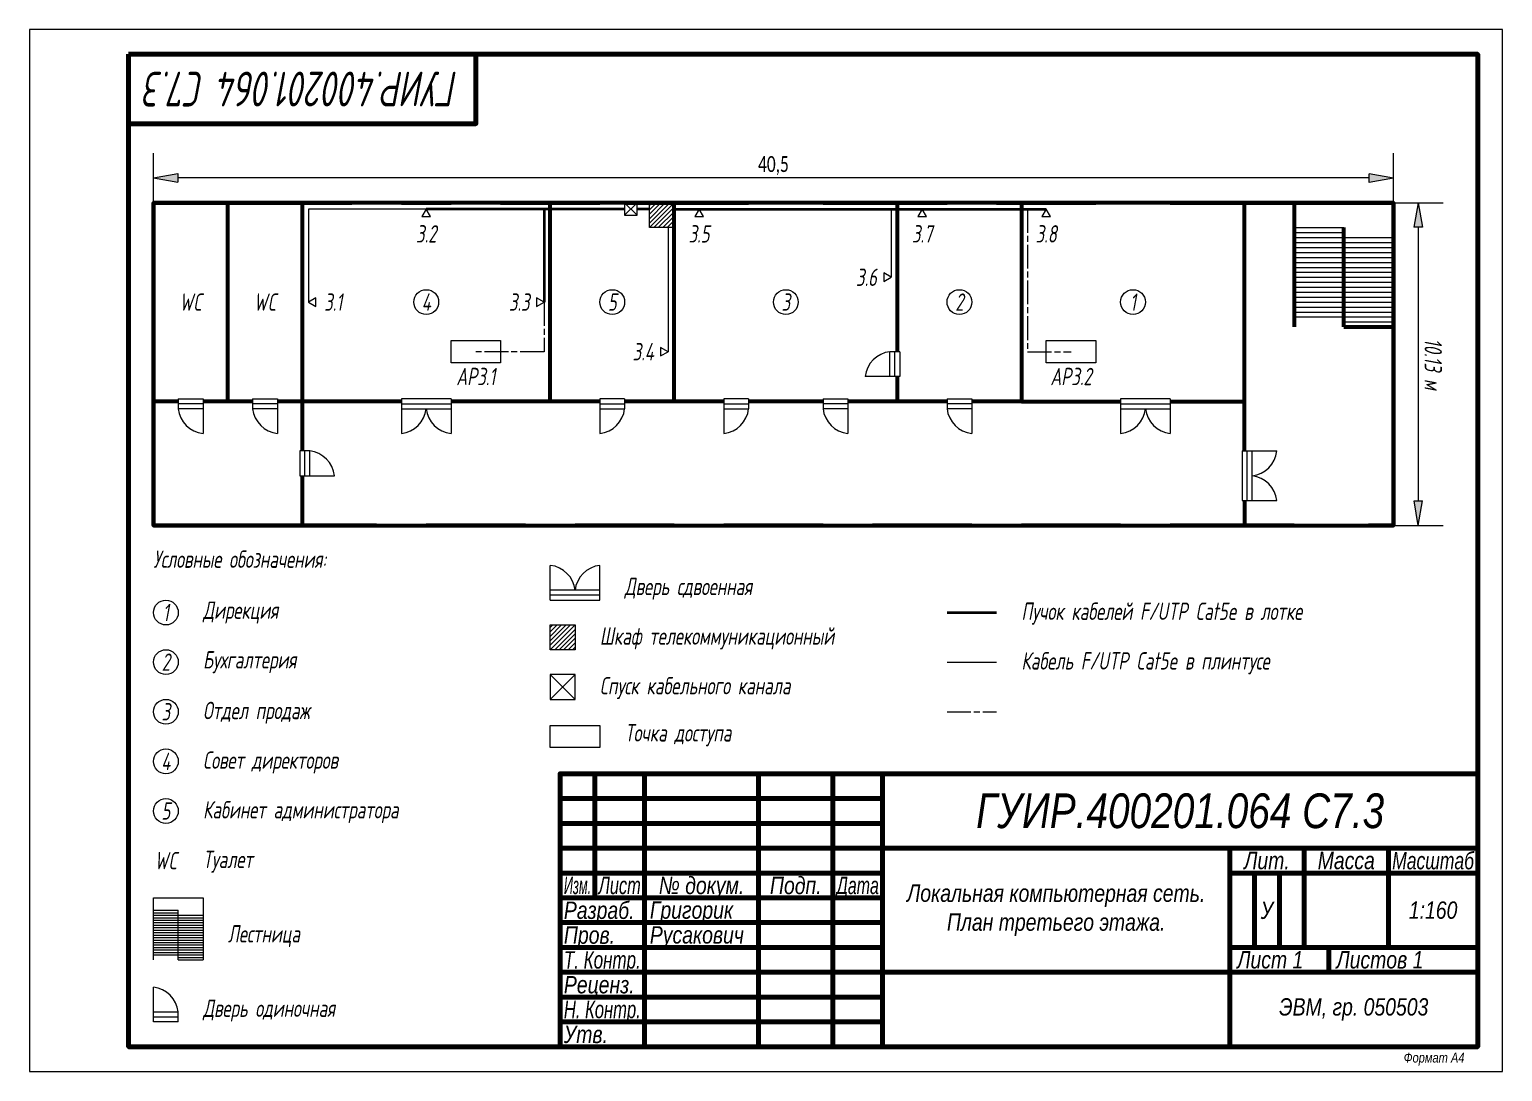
# Model space of a CAD drawing. Header units: inches. Extents: x 0 to 4545, y 0 to 990.
# Drawn here: x 2190 to 2487, y 0 to 210 of the extents above; entities that cross this region are included whole.
import ezdxf
from ezdxf.enums import TextEntityAlignment as Align

# ---------------------------------------------------------------- set-up
doc = ezdxf.new("R2010")
doc.units = ezdxf.units.IN
doc.header["$LTSCALE"] = 0.2
doc.linetypes.add('ACAD_ISO08W100', pattern=[36, 24, -3, 6, -3])
doc.layers.get('0').update_dxf_attribs({"lineweight": 100})
for name, color, linetype, lineweight in [('2 — ЦБИ', 90, 'Continuous', 20), ('2.1 — Текст', 90, 'Continuous', 20), ('Blocks', 3, 'Continuous', 20), ('Twisted Pair', 4, 'Continuous', 20), ('Twisted pair above the ceiling', 4, 'ACAD_ISO08W100', 20), ('Twisted Pair in a tray', 160, 'Continuous', 40), ('Walls', 253, 'Continuous', 60)]:
    doc.layers.add(name, color=color, linetype=linetype, lineweight=lineweight)
doc.styles.add('Ш-3П', font='ariali.ttf', dxfattribs={"width": 0.8, "height": 3.5})
doc.styles.add('Ш-5', font='ariali.ttf', dxfattribs={"width": 0.8, "height": 5})
doc.styles.add('ШЧ', font='isocpeui.ttf', dxfattribs={"width": 0.7, "height": 5})
picture_1 = doc.add_image_def('image1.png', size_in_pixel=(242, 108))

# ---------------------------------------------------------------- blocks, each defined once
blk = doc.blocks.new('*U73')
at = {"layer": 'Walls', "lineweight": 20}
blk.add_line((-2.5, 0), (2.5, 0), dxfattribs=at)
blk = doc.blocks.new('*U70')
at = {"layer": 'Blocks', "color": 0, "linetype": 'ByBlock', "lineweight": -2, "transparency": 16777216}
for p in [(0, 9), (0, 8.5), (0, 8), (0, 7.5), (0, 7), (0, 6.5), (0, 6), (0, 5.5), (0, 5), (0, 4.5), (0, 4), (0, 3.5), (0, 3), (0, 2.5), (0, 2), (0, 1.5), (0, 1), (0, 0.5), (0, 0)]:
    blk.add_blockref('*U73', p, dxfattribs=at)
blk = doc.blocks.new('*U71')
at = {"layer": 'Walls', "lineweight": 20}
blk.add_line((-2.5, 0), (2.5, 0), dxfattribs=at)
blk = doc.blocks.new('*U72')
at = {"layer": 'Blocks', "color": 0, "linetype": 'ByBlock', "lineweight": -2, "transparency": 16777216}
for p in [(0, 9), (0, 8.5), (0, 8), (0, 7.5), (0, 7), (0, 6.5), (0, 6), (0, 5.5), (0, 5), (0, 4.5), (0, 4), (0, 3.5), (0, 3), (0, 2.5), (0, 2), (0, 1.5), (0, 1), (0, 0.5), (0, 0)]:
    blk.add_blockref('*U71', p, dxfattribs=at)
blk = doc.blocks.new('*U83')
at = {"layer": 'Walls', "lineweight": 20}
blk.add_line((-5, 0), (5, 0), dxfattribs=at)
blk = doc.blocks.new('*U84')
at = {"layer": 'Walls', "color": 0, "linetype": 'ByBlock', "lineweight": -2, "transparency": 16777216}
for p in [(0, 18), (0, 17), (0, 16), (0, 15), (0, 14), (0, 13), (0, 12), (0, 11), (0, 10), (0, 9), (0, 8), (0, 7), (0, 6), (0, 5), (0, 4), (0, 3), (0, 2), (0, 1), (0, 0)]:
    blk.add_blockref('*U83', p, dxfattribs=at)
blk = doc.blocks.new('*U85')
at = {"layer": 'Walls', "lineweight": 20}
blk.add_line((-5, 0), (5, 0), dxfattribs=at)
blk = doc.blocks.new('*U86')
at = {"layer": 'Walls', "color": 0, "linetype": 'ByBlock', "lineweight": -2, "transparency": 16777216}
for p in [(0, 18), (0, 17), (0, 16), (0, 15), (0, 14), (0, 13), (0, 12), (0, 11), (0, 10), (0, 9), (0, 8), (0, 7), (0, 6), (0, 5), (0, 4), (0, 3), (0, 2), (0, 1), (0, 0)]:
    blk.add_blockref('*U85', p, dxfattribs=at)

msp = doc.modelspace()

# ---------------------------------------------------------------- hatches: boundary and pattern name
at = {"lineweight": 20}
h = msp.add_hatch(color=256, dxfattribs=at)
h.dxf.hatch_style = 1
h.paths.add_polyline_path([(2219.92, 180.12), (2219.92, 180.99), (2215, 180.13)])
h.paths.add_polyline_path([(2219.92, 179.26), (2219.92, 180.12), (2215, 180.13)])
h = msp.add_hatch(color=256, dxfattribs=at)
h.dxf.hatch_style = 1
h.paths.add_polyline_path([(2460.08, 180.07), (2460.08, 179.19), (2465, 180.06)])
h.paths.add_polyline_path([(2460.08, 180.93), (2460.08, 180.07), (2465, 180.06)])
h = msp.add_hatch(color=256, dxfattribs=at)
h.dxf.hatch_style = 1
h.paths.add_polyline_path([(2469.99, 170.14), (2470.87, 170.14), (2470, 175.06)])
h.paths.add_polyline_path([(2469.13, 170.14), (2469.99, 170.14), (2470, 175.06)])
h = msp.add_hatch(color=256, dxfattribs=at)
h.dxf.hatch_style = 1
h.paths.add_polyline_path([(2470.03, 114.99), (2469.15, 114.99), (2470.02, 110.06)])
h.paths.add_polyline_path([(2470.89, 114.99), (2470.03, 114.99), (2470.02, 110.06)])
at = {"layer": 'Blocks', "transparency": 33554559}
h = msp.add_hatch(dxfattribs=at)
h.set_pattern_fill('ANSI31', color=256, scale=0.2)
h.set_pattern_definition([(45, (-5, -9.9374), (-0.4490128, 0.4490128), [])])
h.paths.add_polyline_path([(2320, 175.06), (2315, 175.06), (2315, 170.06), (2320, 170.06)])
h = msp.add_hatch(dxfattribs=at)
h.set_pattern_fill('ANSI31', color=256, scale=0.2)
h.set_pattern_definition([(45, (-25, -95), (-0.4490128, 0.4490128), [])])
h.paths.add_polyline_path([(2300, 90), (2295, 90), (2295, 85), (2300, 85)])

# ---------------------------------------------------------------- linework, layer by layer
at = {"lineweight": 0}
for p, q in [((2487, 210), (2190, 210)), ((2190, 210), (2190, 0)), ((2487, 0), (2487, 210)), ((2190, 0), (2487, 0))]:
    msp.add_line(p, q, dxfattribs=at)
for p, q in [((2266, 191), (2280, 191)), ((2304, 60), (2304, 35)), ((2314, 60), (2314, 5)), ((2337, 60), (2337, 5)), ((2352, 60), (2352, 5)), ((2362, 45), (2362, 60)), ((2297, 55), (2362, 55)), ((2297, 50), (2362, 50)), ((2297, 45), (2362, 45)), ((2362, 20), (2362, 45)), ((2362, 45), (2432, 45)), ((2432, 40), (2432, 45)), ((2432, 45), (2447, 45)), ((2464, 45), (2447, 45)), ((2447, 45), (2447, 40)), ((2482, 45), (2464, 45)), ((2464, 45), (2464, 40)), ((2297, 40), (2362, 40)), ((2447, 40), (2432, 40)), ((2432, 40), (2432, 25)), ((2437, 25), (2437, 40)), ((2447, 40), (2442, 40)), ((2442, 40), (2442, 25)), ((2464, 40), (2447, 40)), ((2447, 40), (2447, 25)), ((2482, 40), (2464, 40)), ((2464, 40), (2464, 25)), ((2297, 35), (2362, 35)), ((2297, 30), (2362, 30)), ((2297, 25), (2362, 25)), ((2432, 20), (2432, 25)), ((2432, 25), (2452, 25)), ((2442, 25), (2437, 25)), ((2452, 25), (2452, 20)), ((2452, 25), (2482, 25)), ((2297, 20), (2362, 20)), ((2362, 5), (2362, 20)), ((2362, 20), (2432, 20)), ((2482, 20), (2432, 20)), ((2432, 20), (2432, 5)), ((2297, 15), (2362, 15)), ((2297, 10), (2362, 10))]:
    msp.add_line(p, q)
at = {"lineweight": 20}
for p, q in [((2215, 175.06), (2215, 185.06)), ((2465, 175.06), (2465, 185.06)), ((2215, 180.13), (2219.92, 180.99)), ((2215, 180.13), (2219.92, 180.99)), ((2215, 180.13), (2219.92, 179.26)), ((2219.92, 180.99), (2219.92, 179.26)), ((2460.08, 180.07), (2219.92, 180.13)), ((2465, 180.06), (2460.08, 180.93)), ((2460.08, 179.19), (2460.08, 180.93)), ((2465, 180.06), (2460.08, 179.19)), ((2465, 180.06), (2460.08, 179.19)), ((2465, 175.06), (2475, 175.06)), ((2470, 175.06), (2469.13, 170.14)), ((2470, 175.06), (2470.87, 170.14)), ((2470, 175.06), (2470.87, 170.14)), ((2470.87, 170.14), (2469.13, 170.14)), ((2470.02, 170.14), (2470.02, 114.99)), ((2470.02, 110.06), (2469.15, 114.99)), ((2470.02, 110.06), (2469.15, 114.99)), ((2469.15, 114.99), (2470.89, 114.99)), ((2470.02, 110.06), (2470.89, 114.99)), ((2465, 110.06), (2475, 110.06))]:
    msp.add_line(p, q, dxfattribs=at)
msp.add_lwpolyline([(2210, 205), (2482, 205), (2482, 5), (2210, 5)], close=True)
for points in [[(2280, 205), (2280, 191), (2210, 191)], [(2482, 60), (2297, 60), (2297, 5)]]:
    msp.add_lwpolyline(points)
at = {"layer": 'Blocks'}
for p, q in [((2265, 175.06), (2255, 175.06)), ((2285, 175.06), (2275, 175.06)), ((2310, 175.06), (2305, 175.06)), ((2310, 172.56), (2312.5, 175.06)), ((2310, 175.06), (2312.5, 172.56)), ((2315, 170.06), (2315, 175.06)), ((2350, 175.06), (2335, 175.06)), ((2385, 175.06), (2375, 175.06)), ((2420, 175.06), (2405, 175.06)), ((2320, 170.06), (2315, 170.06)), ((2364.5, 145.06), (2363.5, 145.06)), ((2363.5, 140.06), (2363.5, 145.06)), ((2365.5, 145.06), (2364.5, 145.06)), ((2364.5, 140.06), (2364.5, 145.06)), ((2365.5, 145.06), (2365.5, 140.06)), ((2363.5, 140.06), (2358.5, 140.06)), ((2364.5, 140.06), (2363.5, 140.06)), ((2365.5, 140.06), (2364.5, 140.06)), ((2220, 135.56), (2220, 134.56)), ((2220, 135.56), (2225, 135.56)), ((2220, 134.56), (2220, 133.56)), ((2225, 134.56), (2220, 134.56)), ((2225, 135.56), (2225, 134.56)), ((2225, 134.56), (2225, 133.56)), ((2235, 135.56), (2235, 134.56)), ((2235, 135.56), (2240, 135.56)), ((2235, 134.56), (2235, 133.56)), ((2240, 134.56), (2235, 134.56)), ((2240, 135.56), (2240, 134.56)), ((2240, 134.56), (2240, 133.56)), ((2275, 135.56), (2265, 135.56)), ((2265, 135.56), (2265, 128.56)), ((2265, 134.56), (2275, 134.56)), ((2275, 135.56), (2275, 128.56)), ((2310, 135.56), (2305, 135.56)), ((2305, 135.56), (2305, 134.56)), ((2305, 134.56), (2310, 134.56)), ((2305, 134.56), (2305, 133.56)), ((2310, 135.56), (2310, 134.56)), ((2310, 134.56), (2310, 133.56)), ((2335, 135.56), (2330, 135.56)), ((2330, 135.56), (2330, 134.56)), ((2330, 134.56), (2335, 134.56)), ((2330, 134.56), (2330, 133.56)), ((2335, 135.56), (2335, 134.56)), ((2335, 134.56), (2335, 133.56)), ((2350, 135.56), (2350, 134.56)), ((2350, 135.56), (2355, 135.56)), ((2350, 134.56), (2350, 133.56)), ((2355, 134.56), (2350, 134.56)), ((2355, 135.56), (2355, 134.56)), ((2355, 134.56), (2355, 133.56)), ((2375, 135.56), (2375, 134.56)), ((2375, 135.56), (2380, 135.56)), ((2375, 134.56), (2375, 133.56)), ((2380, 134.56), (2375, 134.56)), ((2380, 135.56), (2380, 134.56)), ((2380, 134.56), (2380, 133.56)), ((2420, 135.56), (2410, 135.56)), ((2410, 135.56), (2410, 128.56)), ((2410, 134.56), (2420, 134.56)), ((2420, 135.56), (2420, 128.56)), ((2225, 133.56), (2220, 133.56)), ((2225, 133.56), (2225, 128.56)), ((2240, 133.56), (2235, 133.56)), ((2240, 133.56), (2240, 128.56)), ((2265, 133.56), (2275, 133.56)), ((2305, 133.56), (2310, 133.56)), ((2305, 133.56), (2305, 128.56)), ((2330, 133.56), (2335, 133.56)), ((2330, 133.56), (2330, 128.56)), ((2355, 133.56), (2350, 133.56)), ((2355, 133.56), (2355, 128.56)), ((2380, 133.56), (2375, 133.56)), ((2380, 133.56), (2380, 128.56)), ((2410, 133.56), (2420, 133.56)), ((2244.5, 125.06), (2244.5, 120.06)), ((2246.5, 125.06), (2244.5, 125.06)), ((2245.5, 120.06), (2245.5, 125.06)), ((2246.5, 120.06), (2246.5, 125.06)), ((2434.5, 125.06), (2441.5, 125.06)), ((2434.5, 125.06), (2434.5, 115.06)), ((2435.5, 115.06), (2435.5, 125.06)), ((2436.5, 115.06), (2436.5, 125.06)), ((2244.5, 120.06), (2251.5, 120.06)), ((2434.5, 115.06), (2441.5, 115.06)), ((2260, 110.06), (2270, 110.06)), ((2300, 110.06), (2290, 110.06)), ((2330, 110.06), (2320, 110.06)), ((2350, 110.06), (2360, 110.06)), ((2390, 110.06), (2380, 110.06)), ((2410, 110.06), (2420, 110.06)), ((2295, 97), (2295, 102)), ((2305, 97), (2305, 102)), ((2295, 96), (2295, 97)), ((2305, 97), (2295, 97)), ((2295, 95), (2295, 96)), ((2305, 96), (2295, 96)), ((2305, 96), (2305, 97)), ((2305, 95), (2305, 96)), ((2295, 95), (2305, 95)), ((2295, 85), (2295, 90)), ((2295, 90), (2300, 90)), ((2300, 90), (2300, 85)), ((2300, 85), (2295, 85)), ((2295, 75), (2300, 80)), ((2295, 80), (2300, 75)), ((2220, 22.5), (2220, 32.5)), ((2220, 22.5), (2225, 22.5)), ((2215, 12), (2215, 17)), ((2215, 11), (2215, 12)), ((2215, 12), (2220, 12)), ((2220, 11), (2220, 12)), ((2215, 10), (2215, 11)), ((2215, 11), (2220, 11)), ((2220, 10), (2215, 10)), ((2220, 10), (2220, 11))]:
    msp.add_line(p, q, dxfattribs=at)
at = {"layer": 'Blocks', "lineweight": 20}
msp.add_line((2445, 110.06), (2460, 110.06), dxfattribs=at)
at = {"layer": 'Blocks'}
for points in [[(2270, 173.81), (2269.13, 172.31), (2270.87, 172.31)], [(2325, 173.81), (2324.13, 172.31), (2325.87, 172.31)], [(2370, 173.81), (2369.13, 172.31), (2370.87, 172.31)], [(2395, 173.81), (2394.13, 172.31), (2395.87, 172.31)], [(2363.75, 160.06), (2362.25, 160.93), (2362.25, 159.2)], [(2246.25, 155.06), (2247.75, 154.2), (2247.75, 155.93)], [(2293.75, 155.06), (2292.25, 155.93), (2292.25, 154.2)], [(2318.75, 145.06), (2317.25, 145.93), (2317.25, 144.2)]]:
    msp.add_lwpolyline(points, close=True, dxfattribs=at)
for points in [[(2312.5, 175.06), (2310, 175.06), (2310, 172.56), (2312.5, 172.56), (2312.5, 175.06)], [(2300, 80), (2295, 80), (2295, 75), (2300, 75), (2300, 80)]]:
    msp.add_lwpolyline(points, dxfattribs=at)
at = {"layer": 'Blocks', "lineweight": 20}
msp.add_lwpolyline([(2215, 22.5), (2215, 35), (2225, 35), (2225, 22.5)], dxfattribs=at)
at = {"layer": 'Blocks'}
for centre in [(2270, 155.06), (2307.5, 155.06), (2342.5, 155.06), (2377.5, 155.06), (2412.5, 155.06), (2217.5, 92.5), (2217.5, 82.5), (2217.5, 72.5), (2217.5, 62.5), (2217.5, 52.5)]:
    msp.add_circle(centre, 2.5, dxfattribs=at)
for centre, start, end in [((2364.14, 139.42), 96.4834, 173.5166), ((2225.64, 134.2), 186.4834, 263.5166), ((2240.64, 134.2), 186.4834, 263.5166), ((2264.36, 134.2), 276.4834, 353.5166), ((2275.64, 134.2), 186.4834, 263.5166), ((2304.36, 134.2), 276.4834, 353.5166), ((2329.36, 134.2), 276.4834, 353.5166), ((2355.64, 134.2), 186.4834, 263.5166), ((2380.64, 134.2), 186.4834, 263.5166), ((2409.36, 134.2), 276.4834, 353.5166), ((2420.64, 134.2), 186.4834, 263.5166), ((2245.86, 119.42), 6.4834, 83.5166), ((2435.86, 125.7), 276.4834, 353.5166), ((2435.86, 114.42), 6.4834, 83.5166), ((2294.36, 96.36), 6.4834, 83.5166), ((2305.64, 96.36), 96.4834, 173.5166), ((2214.36, 11.36), 6.4834, 83.5166)]:
    msp.add_arc(centre, 5.68, start, end, dxfattribs=at)
at = {"layer": 'Twisted Pair'}
for p, q in [((2363.75, 173.81), (2363.75, 160.06)), ((2318.75, 170.06), (2318.75, 145.06)), ((2375, 82.5), (2385, 82.5))]:
    msp.add_line(p, q, dxfattribs=at)
msp.add_lwpolyline([(2270, 173.81), (2246.25, 173.81), (2246.25, 155.06)], dxfattribs=at)
at = {"layer": 'Twisted pair above the ceiling'}
msp.add_line((2375, 72.5), (2385, 72.5), dxfattribs=at)
for points in [[(2391.25, 173.81), (2391.25, 145.06), (2400, 145.06)], [(2293.75, 155.06), (2293.75, 145.06), (2280, 145.06)]]:
    msp.add_lwpolyline(points, dxfattribs=at)
at = {"layer": 'Twisted Pair in a tray'}
for p, q in [((2310, 173.81), (2270, 173.81)), ((2293.75, 173.81), (2293.75, 155.06)), ((2315, 173.81), (2312.5, 173.81)), ((2320, 173.81), (2395, 173.81)), ((2375, 92.5), (2385, 92.5))]:
    msp.add_line(p, q, dxfattribs=at)
at = {"layer": 'Walls'}
for p, q in [((2230, 135.06), (2230, 175.06)), ((2245, 175.06), (2245, 125.06)), ((2265, 175.06), (2275, 175.06)), ((2365, 145.06), (2365, 175.06)), ((2435, 125.06), (2435, 175.06)), ((2445, 175.06), (2445, 150.06)), ((2455, 150.06), (2455, 170.06)), ((2455, 150.06), (2465, 150.06)), ((2365, 135.06), (2365, 140.06)), ((2220, 135.06), (2215, 135.06)), ((2235, 135.06), (2225, 135.06)), ((2245, 135.06), (2240, 135.06)), ((2265, 135.06), (2245, 135.06)), ((2295, 135.06), (2275, 135.06)), ((2350, 135.06), (2335, 135.06)), ((2375, 135.06), (2355, 135.06)), ((2390, 135.06), (2380, 135.06)), ((2245, 120.06), (2245, 110.06)), ((2435, 115.06), (2435, 110.06)), ((2290, 110.06), (2270, 110.06)), ((2320, 110.06), (2300, 110.06)), ((2350, 110.06), (2330, 110.06)), ((2380, 110.06), (2360, 110.06)), ((2410, 110.06), (2390, 110.06))]:
    msp.add_line(p, q, dxfattribs=at)
for points in [[(2260, 110.06), (2240, 110.06), (2215, 110.06), (2215, 120.06), (2215, 155.06), (2215, 175.06), (2255, 175.06)], [(2405, 110.06), (2465, 110.06), (2465, 175.06), (2215, 175.06), (2215, 110.06), (2405, 110.06)], [(2285, 175.06), (2305, 175.06)], [(2305, 135.06), (2295, 135.06), (2295, 175.06)], [(2310, 175.06), (2335, 175.06)], [(2330, 135.06), (2320, 135.06), (2320, 175.06)], [(2350, 175.06), (2375, 175.06)], [(2385, 175.06), (2405, 175.06)], [(2390, 175.06), (2390, 135.06), (2410, 135.06)], [(2420, 175.06), (2465, 175.06), (2465, 140.06), (2465, 110.06), (2460, 110.06)], [(2320, 135.06), (2310, 135.06)], [(2420, 135.06), (2435, 135.06)], [(2445, 110.06), (2420, 110.06)]]:
    msp.add_lwpolyline(points, dxfattribs=at)

# ---------------------------------------------------------------- block references
at = {"layer": 'Blocks'}
for name, p in [('*U70', (2217.5, 23.5)), ('*U72', (2222.5, 22.5))]:
    msp.add_blockref(name, p, dxfattribs=at)
at = {"layer": 'Walls'}
for name, p in [('*U84', (2450, 152.06)), ('*U86', (2460, 150.06))]:
    msp.add_blockref(name, p, dxfattribs=at)

# ---------------------------------------------------------------- texts
at = {"lineweight": 20, "insert": (2340, 182.56), "char_height": 3.5, "attachment_point": 5, "style": 'ШЧ'}
msp.add_mtext_dynamic_manual_height_columns('{\\fCalibri|b0|i0|c0|p34;\\H0.91667x;40,5}', width=250, gutter_width=90, heights=[0], dxfattribs=at)
at = {"lineweight": 20, "insert": (2473.03, 142.56), "char_height": 3.5, "attachment_point": 5, "rotation": 270, "style": 'ШЧ'}
msp.add_mtext_dynamic_manual_height_columns('10.1{\\fISOCPEUR|b0|i1|c204|p34;3 м }', width=50.1162, gutter_width=90, heights=[4.46], dxfattribs=at)
for s, width, gutter_width, heights, insert, char_height, attachment_point, style in [('{\\fArial|b0|i1|c204|p34;ГУИР.400201.064 }C7.3', 120, 250, [0], (2422, 52.5), 7, 5, 'Ш-5'), ('{\\fArial|b0|i1|c204|p34;Лит.}', 15, 250, [0], (2439.5, 42.5), 3.5, 5, 'Ш-3П'), ('\\pxqc;{\\fArial|b0|i1|c204|p34;Масса}', 17, 250, [0], (2455.5, 42.5), 3.5, 5, 'Ш-3П'), ('{\\fArial|b0|i1|c204|p34;Локальная компьютерная сеть. План третьего этажа.}', 70, 250, [0], (2397, 32.5), 3.5, 5, 'Ш-3П'), (' {\\fArial|b0|i1|c204|p34;Григорик}', 23, 250, [0], (2314, 32.01), 3.5, 4, 'Ш-3П'), ('\\pxqc;1:160', 18, 90, [0], (2473, 32.5), 3.5, 5, 'Ш-3П'), ('{\\fArial|b0|i1|c204|p34; Русакович}', 23, 250, [0], (2314, 27.01), 3.5, 4, 'Ш-3П'), ('\\pxql;{\\fArial|b0|i1|c204|p34;Лист} {\\fArial|b0|i1|c204|p34;1}', 19.5, 250, [0], (2433.5, 22.5), 3.5, 4, 'Ш-3П'), ('\\pxql;{\\fArial|b0|i1|c204|p34;Листов} {\\fArial|b0|i1|c204|p34;1}', 29.5, 250, [5], (2453.5, 22.5), 3.5, 4, 'Ш-3П'), ('{\\fArial|b0|i1|c204|p34;ЭВМ, гр. 050503}', 50, 250, [0], (2457, 12.5), 3.5, 5, 'Ш-3П'), ('\\pxr1.33333;{\\fArial|b0|i1|c204|p34;Формат А4  }', 50, 25, [0], (2482, 2.5), 2, 6, 'Ш-3П')]:
    msp.add_mtext_dynamic_manual_height_columns(s, width=width, gutter_width=gutter_width, heights=heights, dxfattribs=dict(insert=insert, char_height=char_height, attachment_point=attachment_point, style=style))
at = {"layer": '2 — ЦБИ', "style": 'ШЧ', "width": 0.663539}
msp.add_text('ГУИР.400201.064 С7.3', height=7, rotation=180, dxfattribs=at).set_placement((2276.5, 201.5), (2213.5, 201.5), align=Align.FIT)
at = {"layer": '2.1 — Текст', "style": 'Ш-3П'}
for s, width, p, p2 in [('Масштаб', 0.71737, (2464.75, 40.75), (2481.25, 40.75)), ('Изм.', 0.524764, (2297.75, 35.75), (2303.25, 35.75)), ('Лист', 0.675192, (2304.75, 35.75), (2313.25, 35.75)), ('Дата', 0.656153, (2352.75, 35.75), (2361.25, 35.75)), ('Т. Контр.', 0.699901, (2297.75, 20.75), (2313.25, 20.75)), ('Н. Контр.', 0.683111, (2297.75, 10.75), (2313.25, 10.75))]:
    msp.add_text(s, height=3.5, dxfattribs=dict(at, width=width)).set_placement(p, p2, align=Align.FIT)
at = {"layer": '2.1 — Текст', "style": 'Ш-3П', "width": 0.8}
for s, p in [('№ докум.', (2325.5, 37.5)), ('Подп.', (2344.5, 37.5)), ('У', (2439.5, 32.5))]:
    msp.add_text(s, height=3.5, dxfattribs=at).set_placement(p, align=Align.MIDDLE_CENTER)
for s, p in [('Разраб.', (2297.75, 32.5)), ('Пров.', (2297.75, 27.5)), ('Реценз.', (2297.75, 17.5)), ('Утв.', (2297.75, 7.5))]:
    msp.add_text(s, height=3.5, dxfattribs=at).set_placement(p, align=Align.MIDDLE_LEFT)
at = {"layer": 'Blocks', "lineweight": 0, "char_height": 3.5, "attachment_point": 5, "style": 'ШЧ'}
for s, insert in [('3.2', (2270, 168.81)), ('3.5', (2325, 168.81)), ('3.7', (2370, 168.81)), ('3.8', (2395, 168.81)), ('3.6', (2358.75, 160.06)), ('3.1', (2251.25, 155.06)), ('3.3', (2288.75, 155.06)), ('3.4', (2313.75, 145.06)), ('AP{\\fISOCPEUR|b0|i1|c204|p34;3.1}', (2280, 140.06)), ('AP{\\fISOCPEUR|b0|i1|c204|p34;3.2}', (2400, 140.06))]:
    msp.add_mtext_dynamic_manual_height_columns(s, width=10, gutter_width=90, heights=[0], dxfattribs=dict(at, insert=insert))
at = {"layer": 'Blocks', "char_height": 3.5, "style": 'ШЧ'}
for s, width, heights, insert, attachment_point in [('WC', 15, [0], (2222.5, 155.06), 5), ('WC', 15, [0], (2237.5, 155.06), 5), ('4', 5, [0], (2270, 155.06), 5), ('5', 5, [0], (2307.5, 155.06), 5), ('3', 5, [0], (2342.5, 155.06), 5), ('2', 5, [0], (2377.5, 155.06), 5), ('1', 5, [0], (2412.5, 155.06), 5), ('{\\fISOCPEUR|b0|i1|c204|p34;Условные обозначения:}', 114.565, [9.03], (2215, 105), 1), ('{\\fISOCPEUR|b0|i1|c204|p34;Дверь сдвоенная}', 70, [0], (2310, 97.28), 4), ('1', 5, [0], (2217.5, 92.5), 5), ('{\\fISOCPEUR|b0|i1|c204|p34;Дирекция}', 73.6001, [9.5], (2225, 92.5), 4), ('{\\fISOCPEUR|b0|i1|c204|p34;Пучок кабелей }F/UTP{\\fISOCPEUR|b0|i1|c204|p34; }Cat{\\fISOCPEUR|b0|i1|c204|p34;5}e {\\fISOCPEUR|b0|i1|c204|p34;в лотке}', 90.6348, [9.76], (2390, 92.28), 4), ('{\\fISOCPEUR|b0|i1|c204|p34;Шкаф телекоммуникационный }', 70, [0], (2305, 87.28), 4), ('2', 5, [0], (2217.5, 82.5), 5), ('{\\fISOCPEUR|b0|i1|c204|p34;Бухгалтерия}', 70, [0], (2225, 82.5), 4), ('{\\fISOCPEUR|b0|i1|c204|p34;Кабель }F/UTP{\\fISOCPEUR|b0|i1|c204|p34; }Cat{\\fISOCPEUR|b0|i1|c204|p34;5}e {\\fISOCPEUR|b0|i1|c204|p34;в плинтусе}', 70, [0], (2390, 82.28), 4), ('{\\fISOCPEUR|b0|i1|c204|p34;Спуск кабельного канала}', 70, [0], (2305, 77.28), 4), ('3', 5, [0], (2217.5, 72.5), 5), ('{\\fISOCPEUR|b0|i1|c204|p34;Отдел продаж}', 70, [0], (2225, 72.28), 4), ('{\\fISOCPEUR|b0|i1|c204|p34;Точка доступа}', 70, [0], (2310.07, 67.78), 4), ('4', 5, [0], (2217.5, 62.5), 5), ('{\\fISOCPEUR|b0|i1|c204|p34;Совет директоров}', 70, [0], (2225, 62.28), 4), ('5', 5, [0], (2217.5, 52.5), 5), ('{\\fISOCPEUR|b0|i1|c204|p34;Кабинет администратора}', 70, [0], (2225, 52.28), 4), ('{\\fISOCPEUR|b0|i1|c204|p34;Туалет}', 70, [0], (2225, 42.28), 4), ('{\\fISOCPEUR|b0|i1|c204|p34;Лестница}', 70, [0], (2230, 27.28), 4), ('{\\fISOCPEUR|b0|i1|c204|p34;Дверь одиночная}', 70, [0], (2225, 12.28), 4)]:
    msp.add_mtext_dynamic_manual_height_columns(s, width=width, gutter_width=90, heights=heights, dxfattribs=dict(at, insert=insert, attachment_point=attachment_point))
at = {"layer": 'Blocks', "lineweight": 20, "insert": (2217.5, 42.5), "char_height": 3.5, "attachment_point": 5, "style": 'ШЧ'}
msp.add_mtext_dynamic_manual_height_columns('WC', width=5, gutter_width=90, heights=[0], dxfattribs=at)

# ---------------------------------------------------------------- pictures from other files: only their frames are drawn
at = {"lineweight": 0}
image = msp.add_image(picture_1, insert=(2275, 142.83), size_in_units=(10, 4.46), dxfattribs=at)
image.dxf.flags = 15
image = msp.add_image(picture_1, insert=(2395, 142.83), size_in_units=(10, 4.46), dxfattribs=at)
image.dxf.flags = 15
image = msp.add_image(picture_1, insert=(2295, 65.27), size_in_units=(10, 4.46), dxfattribs=at)
image.dxf.flags = 15

doc.saveas('drawing.dxf')
